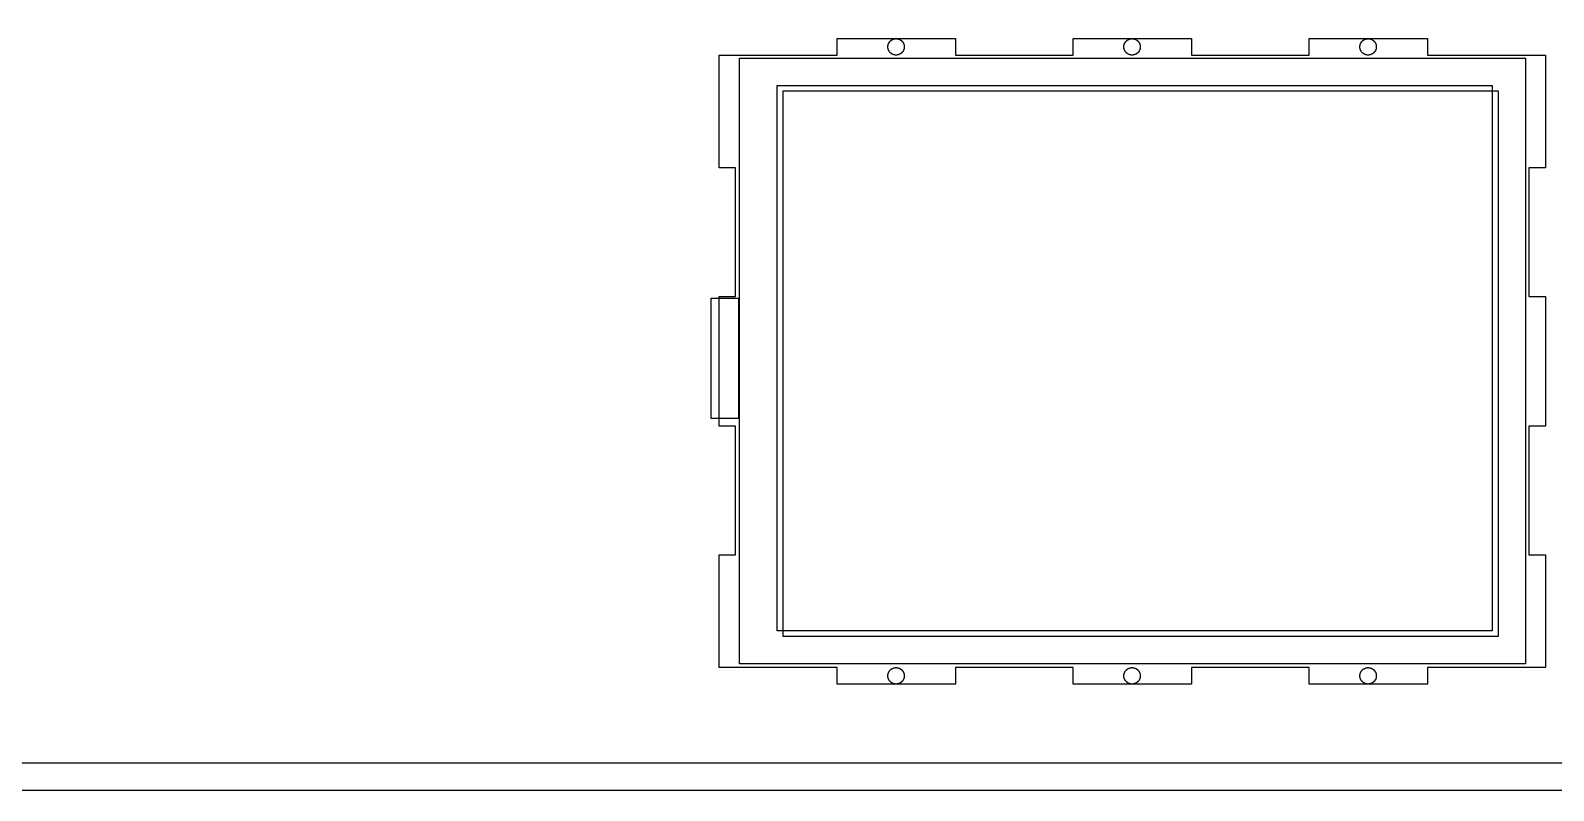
# Model space of a CAD drawing. Extents: x 0 to 808, y 79 to 394.
# Drawn here: x 169.5 to 392.2, y 78.8 to 190 of the extents above; entities that cross this region are included whole.
import ezdxf

# ---------------------------------------------------------------- set-up
doc = ezdxf.new("R2010")
doc.units = 0
for name, color, linetype in [('Components', 7, 'CONTINUOUS'), ('Design_Template', 7, 'CONTINUOUS'), ('Your_Design', 7, 'CONTINUOUS')]:
    doc.layers.add(name, color=color, linetype=linetype)

msp = doc.modelspace()

# ---------------------------------------------------------------- linework, layer by layer
at = {"layer": 'Components', "color": 7}
for points in [[(273.125049, 185.928123), (388.099785, 185.928123), (388.099785, 97.353394), (273.125049, 97.353394), (273.125049, 185.928123)], [(279.525022, 181.128156), (384.099808, 181.128156), (384.099808, 101.353372), (279.525022, 101.353372), (279.525022, 181.128156)], [(269.012413, 150.822063), (273.012413, 150.822063), (273.012413, 133.222062), (269.012413, 133.222062), (269.012413, 150.822063)]]:
    msp.add_lwpolyline(points, dxfattribs=at)
at = {"layer": 'Design_Template', "color": 7}
for points in [[(0, 393.999955), (640.000018, 393.999955), (640.000018, 78.799982), (0, 78.799982), (0, 393.999955)], [(4, 389.999967), (636.000006, 389.999967), (636.000006, 82.799977), (4, 82.799977), (4, 389.999967)]]:
    msp.add_lwpolyline(points, dxfattribs=at)
at = {"layer": 'Your_Design', "color": 5}
for points in [[(270.185018, 186.37968), (287.412148, 186.37968), (287.412148, 188.779678), (304.729303, 188.779678), (304.729303, 186.37968), (321.926458, 186.37968), (321.926458, 188.779678), (339.243585, 188.779678), (339.243585, 186.37968), (356.44074, 186.37968), (356.44074, 188.779678), (373.757867, 188.779678), (373.757867, 186.37968), (390.985022, 186.37968), (390.985022, 169.86968), (388.585033, 169.86968), (388.585033, 151.049665), (390.985022, 151.049665), (390.985022, 132.109664), (388.585033, 132.109664), (388.585033, 113.289661), (390.985022, 113.289661), (390.985022, 96.779644), (373.757867, 96.779644), (373.757867, 94.379655), (356.44074, 94.379655), (356.44074, 96.779644), (339.243585, 96.779644), (339.243585, 94.379655), (321.926458, 94.379655), (321.926458, 96.779644), (304.729303, 96.779644), (304.729303, 94.379655), (287.412148, 94.379655), (287.412148, 96.779644), (270.185018, 96.779644), (270.185018, 113.289661), (272.585019, 113.289661), (272.585019, 132.109664), (270.185018, 132.109664), (270.185018, 151.049665), (272.585019, 151.049665), (272.585019, 169.86968), (270.185018, 169.86968), (270.185018, 186.37968)], [(297.240734, 187.579677), (297.240734, 187.579677), (297.240537, 187.558736), (297.240537, 187.537796), (297.240537, 187.516855), (297.240537, 187.495942), (297.237714, 187.475058), (297.234892, 187.45423), (297.23207, 187.433402), (297.229248, 187.41263), (297.226143, 187.391915), (297.222757, 187.371256), (297.218806, 187.350654), (297.214572, 187.330136), (297.210057, 187.309675), (297.205259, 187.289299), (297.199897, 187.269035), (297.194252, 187.248856), (297.188326, 187.22879), (297.182117, 187.208809), (297.175343, 187.188941), (297.168288, 187.169213), (297.16095, 187.149599), (297.15333, 187.130126), (297.145428, 187.110765), (297.136961, 187.091546), (297.128212, 187.072496), (297.119181, 187.053587), (297.109868, 187.034847), (297.100272, 187.016277), (297.090394, 186.997876), (297.079952, 186.979645), (297.069228, 186.961611), (297.058221, 186.943746), (297.046932, 186.926079), (297.035361, 186.908609), (297.023508, 186.891366), (297.011372, 186.874319), (296.998954, 186.857471), (296.986254, 186.840848), (296.973272, 186.824451), (296.960008, 186.808279), (296.946461, 186.792362), (296.932632, 186.77667), (296.918521, 186.761233), (296.904128, 186.746049), (296.889452, 186.731092), (296.874494, 186.716416), (296.859254, 186.701994), (296.843732, 186.687827), (296.827928, 186.673942), (296.812123, 186.660338), (296.796037, 186.647018), (296.779668, 186.633979), (296.763017, 186.621222), (296.746083, 186.608748), (296.72915, 186.596584), (296.711934, 186.584731), (296.694437, 186.57316), (296.676657, 186.561928), (296.658877, 186.550977), (296.640814, 186.540338), (296.62247, 186.530008), (296.604126, 186.520018), (296.585499, 186.510366), (296.566872, 186.501024), (296.547963, 186.492021), (296.528772, 186.483329), (296.509581, 186.474975), (296.490108, 186.46696), (296.470634, 186.459283), (296.450879, 186.451946), (296.431123, 186.444946), (296.411368, 186.438314), (296.39133, 186.432021), (296.371292, 186.426094), (296.350972, 186.420506), (296.330652, 186.415257), (296.310332, 186.410346), (296.290012, 186.405802), (296.26941, 186.401625), (296.248808, 186.397815), (296.228206, 186.394372), (296.207603, 186.391268), (296.186719, 186.388446), (296.165834, 186.386188), (296.14495, 186.384212), (296.124066, 186.382519), (296.103181, 186.381108), (296.082297, 186.380261), (296.061412, 186.379697), (296.040528, 186.379516), (296.019643, 186.379697), (295.998759, 186.380261), (295.977874, 186.381108), (295.95699, 186.382519), (295.936106, 186.384212), (295.915221, 186.386188), (295.894337, 186.388446), (295.873452, 186.391268), (295.85285, 186.394372), (295.832248, 186.397815), (295.811646, 186.401625), (295.791043, 186.405802), (295.770723, 186.410346), (295.750403, 186.415257), (295.730083, 186.420506), (295.709763, 186.426094), (295.689726, 186.432021), (295.669688, 186.438314), (295.649932, 186.444946), (295.630177, 186.451946), (295.610421, 186.459283), (295.590948, 186.46696), (295.571474, 186.474975), (295.552283, 186.483329), (295.533374, 186.492021), (295.514466, 186.501024), (295.495839, 186.510366), (295.477212, 186.520018), (295.458868, 186.530008), (295.440523, 186.540338), (295.422461, 186.550977), (295.404681, 186.561928), (295.386901, 186.57316), (295.369403, 186.584731), (295.352188, 186.596584), (295.335254, 186.608748), (295.318321, 186.621222), (295.30167, 186.633979), (295.285301, 186.647018), (295.269214, 186.660338), (295.25341, 186.673942), (295.237606, 186.687827), (295.222083, 186.701994), (295.206843, 186.716416), (295.191886, 186.731092), (295.17721, 186.746049), (295.162817, 186.761233), (295.148706, 186.77667), (295.134877, 186.792362), (295.12133, 186.808279), (295.108066, 186.824451), (295.095083, 186.840848), (295.082383, 186.857471), (295.069966, 186.874319), (295.05783, 186.891366), (295.045977, 186.908609), (295.034406, 186.926079), (295.023117, 186.943746), (295.01211, 186.961611), (295.001386, 186.979645), (294.990943, 186.997876), (294.981066, 187.016277), (294.97147, 187.034847), (294.962157, 187.053587), (294.953126, 187.072496), (294.944377, 187.091546), (294.93591, 187.110765), (294.928008, 187.130126), (294.920388, 187.149599), (294.91305, 187.169213), (294.905994, 187.188941), (294.899221, 187.208809), (294.893012, 187.22879), (294.887086, 187.248856), (294.881441, 187.269035), (294.876079, 187.289299), (294.871281, 187.309675), (294.866766, 187.330136), (294.862532, 187.350654), (294.858581, 187.371256), (294.855194, 187.391915), (294.85209, 187.41263), (294.849268, 187.433402), (294.846446, 187.45423), (294.843623, 187.475058), (294.840801, 187.495942), (294.837979, 187.516855), (294.837979, 187.537796), (294.837979, 187.558736), (294.83781, 187.579677), (294.837979, 187.600618), (294.837979, 187.621559), (294.837979, 187.6425), (294.840801, 187.663413), (294.843623, 187.684297), (294.846446, 187.705125), (294.849268, 187.725953), (294.85209, 187.746725), (294.855194, 187.76744), (294.858581, 187.788098), (294.862532, 187.808701), (294.866766, 187.829218), (294.871281, 187.849679), (294.876079, 187.870056), (294.881441, 187.890319), (294.887086, 187.910498), (294.893012, 187.930564), (294.899221, 187.950546), (294.905994, 187.970414), (294.91305, 187.990141), (294.920388, 188.009756), (294.928008, 188.029229), (294.93591, 188.04859), (294.944377, 188.067809), (294.953126, 188.086859), (294.962157, 188.105768), (294.97147, 188.124507), (294.981066, 188.143078), (294.990943, 188.161478), (295.001386, 188.17971), (295.01211, 188.197744), (295.023117, 188.215609), (295.034406, 188.233276), (295.045977, 188.250717), (295.05783, 188.267989), (295.069966, 188.285035), (295.082383, 188.301884), (295.095083, 188.318507), (295.108066, 188.334904), (295.12133, 188.351075), (295.134877, 188.366993), (295.148706, 188.382684), (295.162817, 188.398122), (295.17721, 188.413305), (295.191886, 188.428263), (295.206843, 188.442939), (295.222083, 188.45736), (295.237606, 188.471528), (295.25341, 188.485413), (295.269214, 188.499016), (295.285301, 188.512337), (295.30167, 188.525376), (295.318321, 188.538132), (295.335254, 188.550606), (295.352188, 188.56277), (295.369403, 188.574624), (295.386901, 188.586195), (295.404681, 188.597427), (295.422461, 188.608377), (295.440523, 188.619017), (295.458868, 188.629346), (295.477212, 188.639337), (295.495839, 188.648989), (295.514466, 188.658331), (295.533374, 188.667334), (295.552283, 188.676026), (295.571474, 188.68438), (295.590948, 188.692395), (295.610421, 188.700071), (295.630177, 188.707409), (295.649932, 188.714408), (295.669688, 188.72104), (295.689726, 188.727334), (295.709763, 188.733261), (295.730083, 188.738849), (295.750403, 188.744098), (295.770723, 188.749009), (295.791043, 188.753552), (295.811646, 188.757729), (295.832248, 188.761539), (295.85285, 188.764982), (295.873452, 188.768087), (295.894337, 188.770909), (295.915221, 188.773167), (295.936106, 188.775142), (295.95699, 188.776836), (295.977874, 188.778247), (295.998759, 188.779094), (296.019643, 188.779658), (296.040528, 188.779841), (296.061412, 188.779658), (296.082297, 188.779094), (296.103181, 188.778247), (296.124066, 188.776836), (296.14495, 188.775142), (296.165834, 188.773167), (296.186719, 188.770909), (296.207603, 188.768087), (296.228206, 188.764982), (296.248808, 188.761539), (296.26941, 188.757729), (296.290012, 188.753552), (296.310332, 188.749009), (296.330652, 188.744098), (296.350972, 188.738849), (296.371292, 188.733261), (296.39133, 188.727334), (296.411368, 188.72104), (296.431123, 188.714408), (296.450879, 188.707409), (296.470634, 188.700071), (296.490108, 188.692395), (296.509581, 188.68438), (296.528772, 188.676026), (296.547963, 188.667334), (296.566872, 188.658331), (296.585499, 188.648989), (296.604126, 188.639337), (296.62247, 188.629346), (296.640814, 188.619017), (296.658877, 188.608377), (296.676657, 188.597427), (296.694437, 188.586195), (296.711934, 188.574624), (296.72915, 188.56277), (296.746083, 188.550606), (296.763017, 188.538132), (296.779668, 188.525376), (296.796037, 188.512337), (296.812123, 188.499016), (296.827928, 188.485413), (296.843732, 188.471528), (296.859254, 188.45736), (296.874494, 188.442939), (296.889452, 188.428263), (296.904128, 188.413305), (296.918521, 188.398122), (296.932632, 188.382684), (296.946461, 188.366993), (296.960008, 188.351075), (296.973272, 188.334904), (296.986254, 188.318507), (296.998954, 188.301884), (297.011372, 188.285035), (297.023508, 188.267989), (297.035361, 188.250717), (297.046932, 188.233276), (297.058221, 188.215609), (297.069228, 188.197744), (297.079952, 188.17971), (297.090394, 188.161478), (297.100272, 188.143078), (297.109868, 188.124507), (297.119181, 188.105768), (297.128212, 188.086859), (297.136961, 188.067809), (297.145428, 188.04859), (297.15333, 188.029229), (297.16095, 188.009756), (297.168288, 187.990141), (297.175343, 187.970414), (297.182117, 187.950546), (297.188326, 187.930564), (297.194252, 187.910498), (297.199897, 187.890319), (297.205259, 187.870056), (297.210057, 187.849679), (297.214572, 187.829218), (297.218806, 187.808701), (297.222757, 187.788098), (297.226143, 187.76744), (297.229248, 187.746725), (297.23207, 187.725953), (297.234892, 187.705125), (297.237714, 187.684297), (297.240537, 187.663413), (297.240537, 187.6425), (297.240537, 187.621559), (297.240537, 187.600618), (297.240734, 187.579677)], [(331.755016, 187.579677), (331.755016, 187.579677), (331.754847, 187.558736), (331.754847, 187.537796), (331.754847, 187.516855), (331.752025, 187.495942), (331.749202, 187.475058), (331.74638, 187.45423), (331.743558, 187.433402), (331.740736, 187.41263), (331.737631, 187.391915), (331.734245, 187.371256), (331.730294, 187.350654), (331.72606, 187.330136), (331.721545, 187.309675), (331.716747, 187.289299), (331.711385, 187.269035), (331.70574, 187.248856), (331.699814, 187.22879), (331.693605, 187.208809), (331.686831, 187.188941), (331.679776, 187.169213), (331.672438, 187.149599), (331.664818, 187.130126), (331.656916, 187.110765), (331.648449, 187.091546), (331.6397, 187.072496), (331.630669, 187.053587), (331.621356, 187.034847), (331.61176, 187.016277), (331.601882, 186.997876), (331.59144, 186.979645), (331.580716, 186.961611), (331.569709, 186.943746), (331.55842, 186.926079), (331.546849, 186.908609), (331.534996, 186.891366), (331.52286, 186.874319), (331.510442, 186.857471), (331.497742, 186.840848), (331.48476, 186.824451), (331.471496, 186.808279), (331.457949, 186.792362), (331.44412, 186.77667), (331.430009, 186.761233), (331.415616, 186.746049), (331.40094, 186.731092), (331.385982, 186.716416), (331.370742, 186.701994), (331.35522, 186.687827), (331.339416, 186.673942), (331.323611, 186.660338), (331.307525, 186.647018), (331.291156, 186.633979), (331.274505, 186.621222), (331.257571, 186.608748), (331.240638, 186.596584), (331.223422, 186.584731), (331.205925, 186.57316), (331.188145, 186.561928), (331.170365, 186.550977), (331.152302, 186.540338), (331.133958, 186.530008), (331.115614, 186.520018), (331.096987, 186.510366), (331.07836, 186.501024), (331.059451, 186.492021), (331.040542, 186.483329), (331.021351, 186.474975), (331.001878, 186.46696), (330.982405, 186.459283), (330.962931, 186.451946), (330.943176, 186.444946), (330.92342, 186.438314), (330.903382, 186.432021), (330.883345, 186.426094), (330.863025, 186.420506), (330.842705, 186.415257), (330.822385, 186.410346), (330.802065, 186.405802), (330.781462, 186.401625), (330.76086, 186.397815), (330.740258, 186.394372), (330.719656, 186.391268), (330.698771, 186.388446), (330.677887, 186.386188), (330.657002, 186.384212), (330.636118, 186.382519), (330.615234, 186.381108), (330.594349, 186.380261), (330.573465, 186.379697), (330.55258, 186.379516), (330.531696, 186.379697), (330.510811, 186.380261), (330.489927, 186.381108), (330.469042, 186.382519), (330.448158, 186.384212), (330.427274, 186.386188), (330.406389, 186.388446), (330.385505, 186.391268), (330.364902, 186.394372), (330.3443, 186.397815), (330.323698, 186.401625), (330.303096, 186.405802), (330.282776, 186.410346), (330.262456, 186.415257), (330.242136, 186.420506), (330.221816, 186.426094), (330.201778, 186.432021), (330.18174, 186.438314), (330.161985, 186.444946), (330.142229, 186.451946), (330.122756, 186.459283), (330.103282, 186.46696), (330.083809, 186.474975), (330.064618, 186.483329), (330.045427, 186.492021), (330.026518, 186.501024), (330.007891, 186.510366), (329.989265, 186.520018), (329.97092, 186.530008), (329.952576, 186.540338), (329.934514, 186.550977), (329.916734, 186.561928), (329.898954, 186.57316), (329.881456, 186.584731), (329.86424, 186.596584), (329.847307, 186.608748), (329.830374, 186.621222), (329.813722, 186.633979), (329.797354, 186.647018), (329.781267, 186.660338), (329.765462, 186.673942), (329.749658, 186.687827), (329.734136, 186.701994), (329.718896, 186.716416), (329.703938, 186.731092), (329.689262, 186.746049), (329.674869, 186.761233), (329.660758, 186.77667), (329.646929, 186.792362), (329.633382, 186.808279), (329.620118, 186.824451), (329.607136, 186.840848), (329.594436, 186.857471), (329.582018, 186.874319), (329.569882, 186.891366), (329.558029, 186.908609), (329.546458, 186.926079), (329.535169, 186.943746), (329.524162, 186.961611), (329.513438, 186.979645), (329.502996, 186.997876), (329.493118, 187.016277), (329.483522, 187.034847), (329.474209, 187.053587), (329.465178, 187.072496), (329.456429, 187.091546), (329.447962, 187.110765), (329.44006, 187.130126), (329.43244, 187.149599), (329.425102, 187.169213), (329.418047, 187.188941), (329.411274, 187.208809), (329.405065, 187.22879), (329.399138, 187.248856), (329.393494, 187.269035), (329.388131, 187.289299), (329.383334, 187.309675), (329.378818, 187.330136), (329.374585, 187.350654), (329.370634, 187.371256), (329.367247, 187.391915), (329.364142, 187.41263), (329.36132, 187.433402), (329.358498, 187.45423), (329.355676, 187.475058), (329.352854, 187.495942), (329.350031, 187.516855), (329.350031, 187.537796), (329.350031, 187.558736), (329.349834, 187.579677), (329.350031, 187.600618), (329.350031, 187.621559), (329.350031, 187.6425), (329.352854, 187.663413), (329.355676, 187.684297), (329.358498, 187.705125), (329.36132, 187.725953), (329.364142, 187.746725), (329.367247, 187.76744), (329.370634, 187.788098), (329.374585, 187.808701), (329.378818, 187.829218), (329.383334, 187.849679), (329.388131, 187.870056), (329.393494, 187.890319), (329.399138, 187.910498), (329.405065, 187.930564), (329.411274, 187.950546), (329.418047, 187.970414), (329.425102, 187.990141), (329.43244, 188.009756), (329.44006, 188.029229), (329.447962, 188.04859), (329.456429, 188.067809), (329.465178, 188.086859), (329.474209, 188.105768), (329.483522, 188.124507), (329.493118, 188.143078), (329.502996, 188.161478), (329.513438, 188.17971), (329.524162, 188.197744), (329.535169, 188.215609), (329.546458, 188.233276), (329.558029, 188.250717), (329.569882, 188.267989), (329.582018, 188.285035), (329.594436, 188.301884), (329.607136, 188.318507), (329.620118, 188.334904), (329.633382, 188.351075), (329.646929, 188.366993), (329.660758, 188.382684), (329.674869, 188.398122), (329.689262, 188.413305), (329.703938, 188.428263), (329.718896, 188.442939), (329.734136, 188.45736), (329.749658, 188.471528), (329.765462, 188.485413), (329.781267, 188.499016), (329.797354, 188.512337), (329.813722, 188.525376), (329.830374, 188.538132), (329.847307, 188.550606), (329.86424, 188.56277), (329.881456, 188.574624), (329.898954, 188.586195), (329.916734, 188.597427), (329.934514, 188.608377), (329.952576, 188.619017), (329.97092, 188.629346), (329.989265, 188.639337), (330.007891, 188.648989), (330.026518, 188.658331), (330.045427, 188.667334), (330.064618, 188.676026), (330.083809, 188.68438), (330.103282, 188.692395), (330.122756, 188.700071), (330.142229, 188.707409), (330.161985, 188.714408), (330.18174, 188.72104), (330.201778, 188.727334), (330.221816, 188.733261), (330.242136, 188.738849), (330.262456, 188.744098), (330.282776, 188.749009), (330.303096, 188.753552), (330.323698, 188.757729), (330.3443, 188.761539), (330.364902, 188.764982), (330.385505, 188.768087), (330.406389, 188.770909), (330.427274, 188.773167), (330.448158, 188.775142), (330.469042, 188.776836), (330.489927, 188.778247), (330.510811, 188.779094), (330.531696, 188.779658), (330.55258, 188.779841), (330.573465, 188.779658), (330.594349, 188.779094), (330.615234, 188.778247), (330.636118, 188.776836), (330.657002, 188.775142), (330.677887, 188.773167), (330.698771, 188.770909), (330.719656, 188.768087), (330.740258, 188.764982), (330.76086, 188.761539), (330.781462, 188.757729), (330.802065, 188.753552), (330.822385, 188.749009), (330.842705, 188.744098), (330.863025, 188.738849), (330.883345, 188.733261), (330.903382, 188.727334), (330.92342, 188.72104), (330.943176, 188.714408), (330.962931, 188.707409), (330.982405, 188.700071), (331.001878, 188.692395), (331.021351, 188.68438), (331.040542, 188.676026), (331.059451, 188.667334), (331.07836, 188.658331), (331.096987, 188.648989), (331.115614, 188.639337), (331.133958, 188.629346), (331.152302, 188.619017), (331.170365, 188.608377), (331.188145, 188.597427), (331.205925, 188.586195), (331.223422, 188.574624), (331.240638, 188.56277), (331.257571, 188.550606), (331.274505, 188.538132), (331.291156, 188.525376), (331.307525, 188.512337), (331.323611, 188.499016), (331.339416, 188.485413), (331.35522, 188.471528), (331.370742, 188.45736), (331.385982, 188.442939), (331.40094, 188.428263), (331.415616, 188.413305), (331.430009, 188.398122), (331.44412, 188.382684), (331.457949, 188.366993), (331.471496, 188.351075), (331.48476, 188.334904), (331.497742, 188.318507), (331.510442, 188.301884), (331.52286, 188.285035), (331.534996, 188.267989), (331.546849, 188.250717), (331.55842, 188.233276), (331.569709, 188.215609), (331.580716, 188.197744), (331.59144, 188.17971), (331.601882, 188.161478), (331.61176, 188.143078), (331.621356, 188.124507), (331.630669, 188.105768), (331.6397, 188.086859), (331.648449, 188.067809), (331.656916, 188.04859), (331.664818, 188.029229), (331.672438, 188.009756), (331.679776, 187.990141), (331.686831, 187.970414), (331.693605, 187.950546), (331.699814, 187.930564), (331.70574, 187.910498), (331.711385, 187.890319), (331.716747, 187.870056), (331.721545, 187.849679), (331.72606, 187.829218), (331.730294, 187.808701), (331.734245, 187.788098), (331.737631, 187.76744), (331.740736, 187.746725), (331.743558, 187.725953), (331.74638, 187.705125), (331.749202, 187.684297), (331.752025, 187.663413), (331.754847, 187.6425), (331.754847, 187.621559), (331.754847, 187.600618), (331.755016, 187.579677)], [(366.269298, 187.579677), (366.269298, 187.579677), (366.269129, 187.558736), (366.269129, 187.537796), (366.269129, 187.516855), (366.269129, 187.495942), (366.266307, 187.475058), (366.263484, 187.45423), (366.260662, 187.433402), (366.25784, 187.41263), (366.254736, 187.391915), (366.251349, 187.371256), (366.247398, 187.350654), (366.243164, 187.330136), (366.238649, 187.309675), (366.233851, 187.289299), (366.228489, 187.269035), (366.222844, 187.248856), (366.216918, 187.22879), (366.210709, 187.208809), (366.203936, 187.188941), (366.19688, 187.169213), (366.189542, 187.149599), (366.181922, 187.130126), (366.17402, 187.110765), (366.165553, 187.091546), (366.156804, 187.072496), (366.147773, 187.053587), (366.13846, 187.034847), (366.128864, 187.016277), (366.118987, 186.997876), (366.108544, 186.979645), (366.09782, 186.961611), (366.086813, 186.943746), (366.075524, 186.926079), (366.063953, 186.908609), (366.0521, 186.891366), (366.039964, 186.874319), (366.027547, 186.857471), (366.014847, 186.840848), (366.001864, 186.824451), (365.9886, 186.808279), (365.975053, 186.792362), (365.961224, 186.77667), (365.947113, 186.761233), (365.93272, 186.746049), (365.918044, 186.731092), (365.903087, 186.716416), (365.887847, 186.701994), (365.872324, 186.687827), (365.85652, 186.673942), (365.840716, 186.660338), (365.824629, 186.647018), (365.80826, 186.633979), (365.791609, 186.621222), (365.774676, 186.608748), (365.757742, 186.596584), (365.740527, 186.584731), (365.723029, 186.57316), (365.705249, 186.561928), (365.687469, 186.550977), (365.669407, 186.540338), (365.651062, 186.530008), (365.632718, 186.520018), (365.614091, 186.510366), (365.595464, 186.501024), (365.576556, 186.492021), (365.557364, 186.483329), (365.538173, 186.474975), (365.5187, 186.46696), (365.499227, 186.459283), (365.479471, 186.451946), (365.459716, 186.444946), (365.43996, 186.438314), (365.419922, 186.432021), (365.399884, 186.426094), (365.379564, 186.420506), (365.359244, 186.415257), (365.338924, 186.410346), (365.318604, 186.405802), (365.298002, 186.401625), (365.2774, 186.397815), (365.256798, 186.394372), (365.236196, 186.391268), (365.215311, 186.388446), (365.194427, 186.386188), (365.173542, 186.384212), (365.152658, 186.382519), (365.131773, 186.381108), (365.110889, 186.380261), (365.090004, 186.379697), (365.06912, 186.379516), (365.048236, 186.379697), (365.027351, 186.380261), (365.006467, 186.381108), (364.985582, 186.382519), (364.964698, 186.384212), (364.943813, 186.386188), (364.922929, 186.388446), (364.902044, 186.391268), (364.881442, 186.394372), (364.86084, 186.397815), (364.840238, 186.401625), (364.819636, 186.405802), (364.799316, 186.410346), (364.778996, 186.415257), (364.758676, 186.420506), (364.738356, 186.426094), (364.718318, 186.432021), (364.69828, 186.438314), (364.678524, 186.444946), (364.658769, 186.451946), (364.639013, 186.459283), (364.61954, 186.46696), (364.600067, 186.474975), (364.580876, 186.483329), (364.561967, 186.492021), (364.543058, 186.501024), (364.524431, 186.510366), (364.505804, 186.520018), (364.48746, 186.530008), (364.469116, 186.540338), (364.451053, 186.550977), (364.433273, 186.561928), (364.415493, 186.57316), (364.397996, 186.584731), (364.38078, 186.596584), (364.363847, 186.608748), (364.346913, 186.621222), (364.330262, 186.633979), (364.313893, 186.647018), (364.297807, 186.660338), (364.282002, 186.673942), (364.266198, 186.687827), (364.250676, 186.701994), (364.235436, 186.716416), (364.220478, 186.731092), (364.205802, 186.746049), (364.191409, 186.761233), (364.177298, 186.77667), (364.163469, 186.792362), (364.149922, 186.808279), (364.136658, 186.824451), (364.123676, 186.840848), (364.110976, 186.857471), (364.098558, 186.874319), (364.086422, 186.891366), (364.074569, 186.908609), (364.062998, 186.926079), (364.051709, 186.943746), (364.040702, 186.961611), (364.029978, 186.979645), (364.019536, 186.997876), (364.009658, 187.016277), (364.000062, 187.034847), (363.990749, 187.053587), (363.981718, 187.072496), (363.972969, 187.091546), (363.964502, 187.110765), (363.9566, 187.130126), (363.94898, 187.149599), (363.941642, 187.169213), (363.934587, 187.188941), (363.927813, 187.208809), (363.921604, 187.22879), (363.915678, 187.248856), (363.910033, 187.269035), (363.904671, 187.289299), (363.899873, 187.309675), (363.895358, 187.330136), (363.891124, 187.350654), (363.887173, 187.371256), (363.883787, 187.391915), (363.880682, 187.41263), (363.87786, 187.433402), (363.875038, 187.45423), (363.872216, 187.475058), (363.869393, 187.495942), (363.869393, 187.516855), (363.869393, 187.537796), (363.869393, 187.558736), (363.869196, 187.579677), (363.869393, 187.600618), (363.869393, 187.621559), (363.869393, 187.6425), (363.869393, 187.663413), (363.872216, 187.684297), (363.875038, 187.705125), (363.87786, 187.725953), (363.880682, 187.746725), (363.883787, 187.76744), (363.887173, 187.788098), (363.891124, 187.808701), (363.895358, 187.829218), (363.899873, 187.849679), (363.904671, 187.870056), (363.910033, 187.890319), (363.915678, 187.910498), (363.921604, 187.930564), (363.927813, 187.950546), (363.934587, 187.970414), (363.941642, 187.990141), (363.94898, 188.009756), (363.9566, 188.029229), (363.964502, 188.04859), (363.972969, 188.067809), (363.981718, 188.086859), (363.990749, 188.105768), (364.000062, 188.124507), (364.009658, 188.143078), (364.019536, 188.161478), (364.029978, 188.17971), (364.040702, 188.197744), (364.051709, 188.215609), (364.062998, 188.233276), (364.074569, 188.250717), (364.086422, 188.267989), (364.098558, 188.285035), (364.110976, 188.301884), (364.123676, 188.318507), (364.136658, 188.334904), (364.149922, 188.351075), (364.163469, 188.366993), (364.177298, 188.382684), (364.191409, 188.398122), (364.205802, 188.413305), (364.220478, 188.428263), (364.235436, 188.442939), (364.250676, 188.45736), (364.266198, 188.471528), (364.282002, 188.485413), (364.297807, 188.499016), (364.313893, 188.512337), (364.330262, 188.525376), (364.346913, 188.538132), (364.363847, 188.550606), (364.38078, 188.56277), (364.397996, 188.574624), (364.415493, 188.586195), (364.433273, 188.597427), (364.451053, 188.608377), (364.469116, 188.619017), (364.48746, 188.629346), (364.505804, 188.639337), (364.524431, 188.648989), (364.543058, 188.658331), (364.561967, 188.667334), (364.580876, 188.676026), (364.600067, 188.68438), (364.61954, 188.692395), (364.639013, 188.700071), (364.658769, 188.707409), (364.678524, 188.714408), (364.69828, 188.72104), (364.718318, 188.727334), (364.738356, 188.733261), (364.758676, 188.738849), (364.778996, 188.744098), (364.799316, 188.749009), (364.819636, 188.753552), (364.840238, 188.757729), (364.86084, 188.761539), (364.881442, 188.764982), (364.902044, 188.768087), (364.922929, 188.770909), (364.943813, 188.773167), (364.964698, 188.775142), (364.985582, 188.776836), (365.006467, 188.778247), (365.027351, 188.779094), (365.048236, 188.779658), (365.06912, 188.779841), (365.090004, 188.779658), (365.110889, 188.779094), (365.131773, 188.778247), (365.152658, 188.776836), (365.173542, 188.775142), (365.194427, 188.773167), (365.215311, 188.770909), (365.236196, 188.768087), (365.256798, 188.764982), (365.2774, 188.761539), (365.298002, 188.757729), (365.318604, 188.753552), (365.338924, 188.749009), (365.359244, 188.744098), (365.379564, 188.738849), (365.399884, 188.733261), (365.419922, 188.727334), (365.43996, 188.72104), (365.459716, 188.714408), (365.479471, 188.707409), (365.499227, 188.700071), (365.5187, 188.692395), (365.538173, 188.68438), (365.557364, 188.676026), (365.576556, 188.667334), (365.595464, 188.658331), (365.614091, 188.648989), (365.632718, 188.639337), (365.651062, 188.629346), (365.669407, 188.619017), (365.687469, 188.608377), (365.705249, 188.597427), (365.723029, 188.586195), (365.740527, 188.574624), (365.757742, 188.56277), (365.774676, 188.550606), (365.791609, 188.538132), (365.80826, 188.525376), (365.824629, 188.512337), (365.840716, 188.499016), (365.85652, 188.485413), (365.872324, 188.471528), (365.887847, 188.45736), (365.903087, 188.442939), (365.918044, 188.428263), (365.93272, 188.413305), (365.947113, 188.398122), (365.961224, 188.382684), (365.975053, 188.366993), (365.9886, 188.351075), (366.001864, 188.334904), (366.014847, 188.318507), (366.027547, 188.301884), (366.039964, 188.285035), (366.0521, 188.267989), (366.063953, 188.250717), (366.075524, 188.233276), (366.086813, 188.215609), (366.09782, 188.197744), (366.108544, 188.17971), (366.118987, 188.161478), (366.128864, 188.143078), (366.13846, 188.124507), (366.147773, 188.105768), (366.156804, 188.086859), (366.165553, 188.067809), (366.17402, 188.04859), (366.181922, 188.029229), (366.189542, 188.009756), (366.19688, 187.990141), (366.203936, 187.970414), (366.210709, 187.950546), (366.216918, 187.930564), (366.222844, 187.910498), (366.228489, 187.890319), (366.233851, 187.870056), (366.238649, 187.849679), (366.243164, 187.829218), (366.247398, 187.808701), (366.251349, 187.788098), (366.254736, 187.76744), (366.25784, 187.746725), (366.260662, 187.725953), (366.263484, 187.705125), (366.266307, 187.684297), (366.269129, 187.663413), (366.269129, 187.6425), (366.269129, 187.621559), (366.269129, 187.600618), (366.269298, 187.579677)], [(278.632485, 181.915649), (383.207274, 181.915649), (383.207274, 102.140865), (278.632485, 102.140865), (278.632485, 181.915649)], [(297.240734, 95.579664), (297.240734, 95.579664), (297.240537, 95.558779), (297.240537, 95.537895), (297.240537, 95.51701), (297.240537, 95.496126), (297.237714, 95.475242), (297.234892, 95.454357), (297.23207, 95.433473), (297.229248, 95.412588), (297.226143, 95.391704), (297.222757, 95.371102), (297.218806, 95.350499), (297.214572, 95.329897), (297.210057, 95.309295), (297.205259, 95.288975), (297.199897, 95.268655), (297.194252, 95.248617), (297.188326, 95.228579), (297.182117, 95.208824), (297.175343, 95.189068), (297.168288, 95.169313), (297.16095, 95.149557), (297.15333, 95.130084), (297.145428, 95.11061), (297.136961, 95.091419), (297.128212, 95.07251), (297.119181, 95.053602), (297.109868, 95.034975), (297.100272, 95.016348), (297.090394, 94.997722), (297.079952, 94.979377), (297.069228, 94.961315), (297.058221, 94.943535), (297.046932, 94.926037), (297.035361, 94.908539), (297.023508, 94.891324), (297.011372, 94.874108), (296.998954, 94.857457), (296.986254, 94.840806), (296.973272, 94.824437), (296.960008, 94.808068), (296.946461, 94.791982), (296.932632, 94.776177), (296.918521, 94.760937), (296.904128, 94.745697), (296.889452, 94.730739), (296.874494, 94.716064), (296.859254, 94.70167), (296.843732, 94.687559), (296.827928, 94.673448), (296.812123, 94.659902), (296.796037, 94.646637), (296.779668, 94.633655), (296.763017, 94.620955), (296.746083, 94.608537), (296.72915, 94.596402), (296.711934, 94.584548), (296.694437, 94.572977), (296.676657, 94.561688), (296.658877, 94.550964), (296.640814, 94.540239), (296.62247, 94.529797), (296.604126, 94.519919), (296.585499, 94.510324), (296.566872, 94.50101), (296.547963, 94.491979), (296.528772, 94.483513), (296.509581, 94.475046), (296.490108, 94.467144), (296.470634, 94.459524), (296.450879, 94.452186), (296.431123, 94.44513), (296.411368, 94.438639), (296.39133, 94.43243), (296.371292, 94.426504), (296.350972, 94.420859), (296.330652, 94.415779), (296.310332, 94.410699), (296.290012, 94.406184), (296.26941, 94.40195), (296.248808, 94.397999), (296.228206, 94.394613), (296.207603, 94.391508), (296.186719, 94.388686), (296.165834, 94.385864), (296.14495, 94.383042), (296.124066, 94.380219), (296.103181, 94.377397), (296.082297, 94.377397), (296.061412, 94.377397), (296.040528, 94.377228), (296.019643, 94.377397), (295.998759, 94.377397), (295.977874, 94.377397), (295.95699, 94.380219), (295.936106, 94.383042), (295.915221, 94.385864), (295.894337, 94.388686), (295.873452, 94.391508), (295.85285, 94.394613), (295.832248, 94.397999), (295.811646, 94.40195), (295.791043, 94.406184), (295.770723, 94.410699), (295.750403, 94.415779), (295.730083, 94.420859), (295.709763, 94.426504), (295.689726, 94.43243), (295.669688, 94.438639), (295.649932, 94.44513), (295.630177, 94.452186), (295.610421, 94.459524), (295.590948, 94.467144), (295.571474, 94.475046), (295.552283, 94.483513), (295.533374, 94.491979), (295.514466, 94.50101), (295.495839, 94.510324), (295.477212, 94.519919), (295.458868, 94.529797), (295.440523, 94.540239), (295.422461, 94.550964), (295.404681, 94.561688), (295.386901, 94.572977), (295.369403, 94.584548), (295.352188, 94.596402), (295.335254, 94.608537), (295.318321, 94.620955), (295.30167, 94.633655), (295.285301, 94.646637), (295.269214, 94.659902), (295.25341, 94.673448), (295.237606, 94.687559), (295.222083, 94.70167), (295.206843, 94.716064), (295.191886, 94.730739), (295.17721, 94.745697), (295.162817, 94.760937), (295.148706, 94.776177), (295.134877, 94.791982), (295.12133, 94.808068), (295.108066, 94.824437), (295.095083, 94.840806), (295.082383, 94.857457), (295.069966, 94.874108), (295.05783, 94.891324), (295.045977, 94.908539), (295.034406, 94.926037), (295.023117, 94.943535), (295.01211, 94.961315), (295.001386, 94.979377), (294.990943, 94.997722), (294.981066, 95.016348), (294.97147, 95.034975), (294.962157, 95.053602), (294.953126, 95.07251), (294.944377, 95.091419), (294.93591, 95.11061), (294.928008, 95.130084), (294.920388, 95.149557), (294.91305, 95.169313), (294.905994, 95.189068), (294.899221, 95.208824), (294.893012, 95.228579), (294.887086, 95.248617), (294.881441, 95.268655), (294.876079, 95.288975), (294.871281, 95.309295), (294.866766, 95.329897), (294.862532, 95.350499), (294.858581, 95.371102), (294.855194, 95.391704), (294.85209, 95.412588), (294.849268, 95.433473), (294.846446, 95.454357), (294.843623, 95.475242), (294.840801, 95.496126), (294.837979, 95.51701), (294.837979, 95.537895), (294.837979, 95.558779), (294.83781, 95.579664), (294.837979, 95.600548), (294.837979, 95.621433), (294.837979, 95.642317), (294.840801, 95.663202), (294.843623, 95.684086), (294.846446, 95.70497), (294.849268, 95.725855), (294.85209, 95.746739), (294.855194, 95.767624), (294.858581, 95.788226), (294.862532, 95.808828), (294.866766, 95.82943), (294.871281, 95.850033), (294.876079, 95.870353), (294.881441, 95.890673), (294.887086, 95.91071), (294.893012, 95.930748), (294.899221, 95.950786), (294.905994, 95.970542), (294.91305, 95.990297), (294.920388, 96.010053), (294.928008, 96.029526), (294.93591, 96.048999), (294.944377, 96.06819), (294.953126, 96.087099), (294.962157, 96.106008), (294.97147, 96.124635), (294.981066, 96.143262), (294.990943, 96.161888), (295.001386, 96.180233), (295.01211, 96.198295), (295.023117, 96.216075), (295.034406, 96.233573), (295.045977, 96.25107), (295.05783, 96.268286), (295.069966, 96.285219), (295.082383, 96.302153), (295.095083, 96.318804), (295.108066, 96.335173), (295.12133, 96.351542), (295.134877, 96.367628), (295.148706, 96.383433), (295.162817, 96.398673), (295.17721, 96.413913), (295.191886, 96.42887), (295.206843, 96.443546), (295.222083, 96.457939), (295.237606, 96.47205), (295.25341, 96.485879), (295.269214, 96.499426), (295.285301, 96.51269), (295.30167, 96.525673), (295.318321, 96.538373), (295.335254, 96.55079), (295.352188, 96.562926), (295.369403, 96.574779), (295.386901, 96.58635), (295.404681, 96.597639), (295.422461, 96.608646), (295.440523, 96.61937), (295.458868, 96.629813), (295.477212, 96.63969), (295.495839, 96.649286), (295.514466, 96.658599), (295.533374, 96.66763), (295.552283, 96.676097), (295.571474, 96.684564), (295.590948, 96.692466), (295.610421, 96.700086), (295.630177, 96.707424), (295.649932, 96.714479), (295.669688, 96.72097), (295.689726, 96.727179), (295.709763, 96.733106), (295.730083, 96.73875), (295.750403, 96.74383), (295.770723, 96.74891), (295.791043, 96.753426), (295.811646, 96.757377), (295.832248, 96.761328), (295.85285, 96.764715), (295.873452, 96.767819), (295.894337, 96.770642), (295.915221, 96.773464), (295.936106, 96.776286), (295.95699, 96.779108), (295.977874, 96.78193), (295.998759, 96.78193), (296.019643, 96.78193), (296.040528, 96.782128), (296.061412, 96.78193), (296.082297, 96.78193), (296.103181, 96.78193), (296.124066, 96.779108), (296.14495, 96.776286), (296.165834, 96.773464), (296.186719, 96.770642), (296.207603, 96.767819), (296.228206, 96.764715), (296.248808, 96.761328), (296.26941, 96.757377), (296.290012, 96.753426), (296.310332, 96.74891), (296.330652, 96.74383), (296.350972, 96.73875), (296.371292, 96.733106), (296.39133, 96.727179), (296.411368, 96.72097), (296.431123, 96.714479), (296.450879, 96.707424), (296.470634, 96.700086), (296.490108, 96.692466), (296.509581, 96.684564), (296.528772, 96.676097), (296.547963, 96.66763), (296.566872, 96.658599), (296.585499, 96.649286), (296.604126, 96.63969), (296.62247, 96.629813), (296.640814, 96.61937), (296.658877, 96.608646), (296.676657, 96.597639), (296.694437, 96.58635), (296.711934, 96.574779), (296.72915, 96.562926), (296.746083, 96.55079), (296.763017, 96.538373), (296.779668, 96.525673), (296.796037, 96.51269), (296.812123, 96.499426), (296.827928, 96.485879), (296.843732, 96.47205), (296.859254, 96.457939), (296.874494, 96.443546), (296.889452, 96.42887), (296.904128, 96.413913), (296.918521, 96.398673), (296.932632, 96.383433), (296.946461, 96.367628), (296.960008, 96.351542), (296.973272, 96.335173), (296.986254, 96.318804), (296.998954, 96.302153), (297.011372, 96.285219), (297.023508, 96.268286), (297.035361, 96.25107), (297.046932, 96.233573), (297.058221, 96.216075), (297.069228, 96.198295), (297.079952, 96.180233), (297.090394, 96.161888), (297.100272, 96.143262), (297.109868, 96.124635), (297.119181, 96.106008), (297.128212, 96.087099), (297.136961, 96.06819), (297.145428, 96.048999), (297.15333, 96.029526), (297.16095, 96.010053), (297.168288, 95.990297), (297.175343, 95.970542), (297.182117, 95.950786), (297.188326, 95.930748), (297.194252, 95.91071), (297.199897, 95.890673), (297.205259, 95.870353), (297.210057, 95.850033), (297.214572, 95.82943), (297.218806, 95.808828), (297.222757, 95.788226), (297.226143, 95.767624), (297.229248, 95.746739), (297.23207, 95.725855), (297.234892, 95.70497), (297.237714, 95.684086), (297.240537, 95.663202), (297.240537, 95.642317), (297.240537, 95.621433), (297.240537, 95.600548), (297.240734, 95.579664)], [(331.755016, 95.579664), (331.755016, 95.579664), (331.754847, 95.558779), (331.754847, 95.537895), (331.754847, 95.51701), (331.752025, 95.496126), (331.749202, 95.475242), (331.74638, 95.454357), (331.743558, 95.433473), (331.740736, 95.412588), (331.737631, 95.391704), (331.734245, 95.371102), (331.730294, 95.350499), (331.72606, 95.329897), (331.721545, 95.309295), (331.716747, 95.288975), (331.711385, 95.268655), (331.70574, 95.248617), (331.699814, 95.228579), (331.693605, 95.208824), (331.686831, 95.189068), (331.679776, 95.169313), (331.672438, 95.149557), (331.664818, 95.130084), (331.656916, 95.11061), (331.648449, 95.091419), (331.6397, 95.07251), (331.630669, 95.053602), (331.621356, 95.034975), (331.61176, 95.016348), (331.601882, 94.997722), (331.59144, 94.979377), (331.580716, 94.961315), (331.569709, 94.943535), (331.55842, 94.926037), (331.546849, 94.908539), (331.534996, 94.891324), (331.52286, 94.874108), (331.510442, 94.857457), (331.497742, 94.840806), (331.48476, 94.824437), (331.471496, 94.808068), (331.457949, 94.791982), (331.44412, 94.776177), (331.430009, 94.760937), (331.415616, 94.745697), (331.40094, 94.730739), (331.385982, 94.716064), (331.370742, 94.70167), (331.35522, 94.687559), (331.339416, 94.673448), (331.323611, 94.659902), (331.307525, 94.646637), (331.291156, 94.633655), (331.274505, 94.620955), (331.257571, 94.608537), (331.240638, 94.596402), (331.223422, 94.584548), (331.205925, 94.572977), (331.188145, 94.561688), (331.170365, 94.550964), (331.152302, 94.540239), (331.133958, 94.529797), (331.115614, 94.519919), (331.096987, 94.510324), (331.07836, 94.50101), (331.059451, 94.491979), (331.040542, 94.483513), (331.021351, 94.475046), (331.001878, 94.467144), (330.982405, 94.459524), (330.962931, 94.452186), (330.943176, 94.44513), (330.92342, 94.438639), (330.903382, 94.43243), (330.883345, 94.426504), (330.863025, 94.420859), (330.842705, 94.415779), (330.822385, 94.410699), (330.802065, 94.406184), (330.781462, 94.40195), (330.76086, 94.397999), (330.740258, 94.394613), (330.719656, 94.391508), (330.698771, 94.388686), (330.677887, 94.385864), (330.657002, 94.383042), (330.636118, 94.380219), (330.615234, 94.377397), (330.594349, 94.377397), (330.573465, 94.377397), (330.55258, 94.377228), (330.531696, 94.377397), (330.510811, 94.377397), (330.489927, 94.377397), (330.469042, 94.380219), (330.448158, 94.383042), (330.427274, 94.385864), (330.406389, 94.388686), (330.385505, 94.391508), (330.364902, 94.394613), (330.3443, 94.397999), (330.323698, 94.40195), (330.303096, 94.406184), (330.282776, 94.410699), (330.262456, 94.415779), (330.242136, 94.420859), (330.221816, 94.426504), (330.201778, 94.43243), (330.18174, 94.438639), (330.161985, 94.44513), (330.142229, 94.452186), (330.122756, 94.459524), (330.103282, 94.467144), (330.083809, 94.475046), (330.064618, 94.483513), (330.045427, 94.491979), (330.026518, 94.50101), (330.007891, 94.510324), (329.989265, 94.519919), (329.97092, 94.529797), (329.952576, 94.540239), (329.934514, 94.550964), (329.916734, 94.561688), (329.898954, 94.572977), (329.881456, 94.584548), (329.86424, 94.596402), (329.847307, 94.608537), (329.830374, 94.620955), (329.813722, 94.633655), (329.797354, 94.646637), (329.781267, 94.659902), (329.765462, 94.673448), (329.749658, 94.687559), (329.734136, 94.70167), (329.718896, 94.716064), (329.703938, 94.730739), (329.689262, 94.745697), (329.674869, 94.760937), (329.660758, 94.776177), (329.646929, 94.791982), (329.633382, 94.808068), (329.620118, 94.824437), (329.607136, 94.840806), (329.594436, 94.857457), (329.582018, 94.874108), (329.569882, 94.891324), (329.558029, 94.908539), (329.546458, 94.926037), (329.535169, 94.943535), (329.524162, 94.961315), (329.513438, 94.979377), (329.502996, 94.997722), (329.493118, 95.016348), (329.483522, 95.034975), (329.474209, 95.053602), (329.465178, 95.07251), (329.456429, 95.091419), (329.447962, 95.11061), (329.44006, 95.130084), (329.43244, 95.149557), (329.425102, 95.169313), (329.418047, 95.189068), (329.411274, 95.208824), (329.405065, 95.228579), (329.399138, 95.248617), (329.393494, 95.268655), (329.388131, 95.288975), (329.383334, 95.309295), (329.378818, 95.329897), (329.374585, 95.350499), (329.370634, 95.371102), (329.367247, 95.391704), (329.364142, 95.412588), (329.36132, 95.433473), (329.358498, 95.454357), (329.355676, 95.475242), (329.352854, 95.496126), (329.350031, 95.51701), (329.350031, 95.537895), (329.350031, 95.558779), (329.349834, 95.579664), (329.350031, 95.600548), (329.350031, 95.621433), (329.350031, 95.642317), (329.352854, 95.663202), (329.355676, 95.684086), (329.358498, 95.70497), (329.36132, 95.725855), (329.364142, 95.746739), (329.367247, 95.767624), (329.370634, 95.788226), (329.374585, 95.808828), (329.378818, 95.82943), (329.383334, 95.850033), (329.388131, 95.870353), (329.393494, 95.890673), (329.399138, 95.91071), (329.405065, 95.930748), (329.411274, 95.950786), (329.418047, 95.970542), (329.425102, 95.990297), (329.43244, 96.010053), (329.44006, 96.029526), (329.447962, 96.048999), (329.456429, 96.06819), (329.465178, 96.087099), (329.474209, 96.106008), (329.483522, 96.124635), (329.493118, 96.143262), (329.502996, 96.161888), (329.513438, 96.180233), (329.524162, 96.198295), (329.535169, 96.216075), (329.546458, 96.233573), (329.558029, 96.25107), (329.569882, 96.268286), (329.582018, 96.285219), (329.594436, 96.302153), (329.607136, 96.318804), (329.620118, 96.335173), (329.633382, 96.351542), (329.646929, 96.367628), (329.660758, 96.383433), (329.674869, 96.398673), (329.689262, 96.413913), (329.703938, 96.42887), (329.718896, 96.443546), (329.734136, 96.457939), (329.749658, 96.47205), (329.765462, 96.485879), (329.781267, 96.499426), (329.797354, 96.51269), (329.813722, 96.525673), (329.830374, 96.538373), (329.847307, 96.55079), (329.86424, 96.562926), (329.881456, 96.574779), (329.898954, 96.58635), (329.916734, 96.597639), (329.934514, 96.608646), (329.952576, 96.61937), (329.97092, 96.629813), (329.989265, 96.63969), (330.007891, 96.649286), (330.026518, 96.658599), (330.045427, 96.66763), (330.064618, 96.676097), (330.083809, 96.684564), (330.103282, 96.692466), (330.122756, 96.700086), (330.142229, 96.707424), (330.161985, 96.714479), (330.18174, 96.72097), (330.201778, 96.727179), (330.221816, 96.733106), (330.242136, 96.73875), (330.262456, 96.74383), (330.282776, 96.74891), (330.303096, 96.753426), (330.323698, 96.757377), (330.3443, 96.761328), (330.364902, 96.764715), (330.385505, 96.767819), (330.406389, 96.770642), (330.427274, 96.773464), (330.448158, 96.776286), (330.469042, 96.779108), (330.489927, 96.78193), (330.510811, 96.78193), (330.531696, 96.78193), (330.55258, 96.782128), (330.573465, 96.78193), (330.594349, 96.78193), (330.615234, 96.78193), (330.636118, 96.779108), (330.657002, 96.776286), (330.677887, 96.773464), (330.698771, 96.770642), (330.719656, 96.767819), (330.740258, 96.764715), (330.76086, 96.761328), (330.781462, 96.757377), (330.802065, 96.753426), (330.822385, 96.74891), (330.842705, 96.74383), (330.863025, 96.73875), (330.883345, 96.733106), (330.903382, 96.727179), (330.92342, 96.72097), (330.943176, 96.714479), (330.962931, 96.707424), (330.982405, 96.700086), (331.001878, 96.692466), (331.021351, 96.684564), (331.040542, 96.676097), (331.059451, 96.66763), (331.07836, 96.658599), (331.096987, 96.649286), (331.115614, 96.63969), (331.133958, 96.629813), (331.152302, 96.61937), (331.170365, 96.608646), (331.188145, 96.597639), (331.205925, 96.58635), (331.223422, 96.574779), (331.240638, 96.562926), (331.257571, 96.55079), (331.274505, 96.538373), (331.291156, 96.525673), (331.307525, 96.51269), (331.323611, 96.499426), (331.339416, 96.485879), (331.35522, 96.47205), (331.370742, 96.457939), (331.385982, 96.443546), (331.40094, 96.42887), (331.415616, 96.413913), (331.430009, 96.398673), (331.44412, 96.383433), (331.457949, 96.367628), (331.471496, 96.351542), (331.48476, 96.335173), (331.497742, 96.318804), (331.510442, 96.302153), (331.52286, 96.285219), (331.534996, 96.268286), (331.546849, 96.25107), (331.55842, 96.233573), (331.569709, 96.216075), (331.580716, 96.198295), (331.59144, 96.180233), (331.601882, 96.161888), (331.61176, 96.143262), (331.621356, 96.124635), (331.630669, 96.106008), (331.6397, 96.087099), (331.648449, 96.06819), (331.656916, 96.048999), (331.664818, 96.029526), (331.672438, 96.010053), (331.679776, 95.990297), (331.686831, 95.970542), (331.693605, 95.950786), (331.699814, 95.930748), (331.70574, 95.91071), (331.711385, 95.890673), (331.716747, 95.870353), (331.721545, 95.850033), (331.72606, 95.82943), (331.730294, 95.808828), (331.734245, 95.788226), (331.737631, 95.767624), (331.740736, 95.746739), (331.743558, 95.725855), (331.74638, 95.70497), (331.749202, 95.684086), (331.752025, 95.663202), (331.754847, 95.642317), (331.754847, 95.621433), (331.754847, 95.600548), (331.755016, 95.579664)], [(366.269298, 95.579664), (366.269298, 95.579664), (366.269129, 95.558779), (366.269129, 95.537895), (366.269129, 95.51701), (366.269129, 95.496126), (366.266307, 95.475242), (366.263484, 95.454357), (366.260662, 95.433473), (366.25784, 95.412588), (366.254736, 95.391704), (366.251349, 95.371102), (366.247398, 95.350499), (366.243164, 95.329897), (366.238649, 95.309295), (366.233851, 95.288975), (366.228489, 95.268655), (366.222844, 95.248617), (366.216918, 95.228579), (366.210709, 95.208824), (366.203936, 95.189068), (366.19688, 95.169313), (366.189542, 95.149557), (366.181922, 95.130084), (366.17402, 95.11061), (366.165553, 95.091419), (366.156804, 95.07251), (366.147773, 95.053602), (366.13846, 95.034975), (366.128864, 95.016348), (366.118987, 94.997722), (366.108544, 94.979377), (366.09782, 94.961315), (366.086813, 94.943535), (366.075524, 94.926037), (366.063953, 94.908539), (366.0521, 94.891324), (366.039964, 94.874108), (366.027547, 94.857457), (366.014847, 94.840806), (366.001864, 94.824437), (365.9886, 94.808068), (365.975053, 94.791982), (365.961224, 94.776177), (365.947113, 94.760937), (365.93272, 94.745697), (365.918044, 94.730739), (365.903087, 94.716064), (365.887847, 94.70167), (365.872324, 94.687559), (365.85652, 94.673448), (365.840716, 94.659902), (365.824629, 94.646637), (365.80826, 94.633655), (365.791609, 94.620955), (365.774676, 94.608537), (365.757742, 94.596402), (365.740527, 94.584548), (365.723029, 94.572977), (365.705249, 94.561688), (365.687469, 94.550964), (365.669407, 94.540239), (365.651062, 94.529797), (365.632718, 94.519919), (365.614091, 94.510324), (365.595464, 94.50101), (365.576556, 94.491979), (365.557364, 94.483513), (365.538173, 94.475046), (365.5187, 94.467144), (365.499227, 94.459524), (365.479471, 94.452186), (365.459716, 94.44513), (365.43996, 94.438639), (365.419922, 94.43243), (365.399884, 94.426504), (365.379564, 94.420859), (365.359244, 94.415779), (365.338924, 94.410699), (365.318604, 94.406184), (365.298002, 94.40195), (365.2774, 94.397999), (365.256798, 94.394613), (365.236196, 94.391508), (365.215311, 94.388686), (365.194427, 94.385864), (365.173542, 94.383042), (365.152658, 94.380219), (365.131773, 94.377397), (365.110889, 94.377397), (365.090004, 94.377397), (365.06912, 94.377228), (365.048236, 94.377397), (365.027351, 94.377397), (365.006467, 94.377397), (364.985582, 94.380219), (364.964698, 94.383042), (364.943813, 94.385864), (364.922929, 94.388686), (364.902044, 94.391508), (364.881442, 94.394613), (364.86084, 94.397999), (364.840238, 94.40195), (364.819636, 94.406184), (364.799316, 94.410699), (364.778996, 94.415779), (364.758676, 94.420859), (364.738356, 94.426504), (364.718318, 94.43243), (364.69828, 94.438639), (364.678524, 94.44513), (364.658769, 94.452186), (364.639013, 94.459524), (364.61954, 94.467144), (364.600067, 94.475046), (364.580876, 94.483513), (364.561967, 94.491979), (364.543058, 94.50101), (364.524431, 94.510324), (364.505804, 94.519919), (364.48746, 94.529797), (364.469116, 94.540239), (364.451053, 94.550964), (364.433273, 94.561688), (364.415493, 94.572977), (364.397996, 94.584548), (364.38078, 94.596402), (364.363847, 94.608537), (364.346913, 94.620955), (364.330262, 94.633655), (364.313893, 94.646637), (364.297807, 94.659902), (364.282002, 94.673448), (364.266198, 94.687559), (364.250676, 94.70167), (364.235436, 94.716064), (364.220478, 94.730739), (364.205802, 94.745697), (364.191409, 94.760937), (364.177298, 94.776177), (364.163469, 94.791982), (364.149922, 94.808068), (364.136658, 94.824437), (364.123676, 94.840806), (364.110976, 94.857457), (364.098558, 94.874108), (364.086422, 94.891324), (364.074569, 94.908539), (364.062998, 94.926037), (364.051709, 94.943535), (364.040702, 94.961315), (364.029978, 94.979377), (364.019536, 94.997722), (364.009658, 95.016348), (364.000062, 95.034975), (363.990749, 95.053602), (363.981718, 95.07251), (363.972969, 95.091419), (363.964502, 95.11061), (363.9566, 95.130084), (363.94898, 95.149557), (363.941642, 95.169313), (363.934587, 95.189068), (363.927813, 95.208824), (363.921604, 95.228579), (363.915678, 95.248617), (363.910033, 95.268655), (363.904671, 95.288975), (363.899873, 95.309295), (363.895358, 95.329897), (363.891124, 95.350499), (363.887173, 95.371102), (363.883787, 95.391704), (363.880682, 95.412588), (363.87786, 95.433473), (363.875038, 95.454357), (363.872216, 95.475242), (363.869393, 95.496126), (363.869393, 95.51701), (363.869393, 95.537895), (363.869393, 95.558779), (363.869196, 95.579664), (363.869393, 95.600548), (363.869393, 95.621433), (363.869393, 95.642317), (363.869393, 95.663202), (363.872216, 95.684086), (363.875038, 95.70497), (363.87786, 95.725855), (363.880682, 95.746739), (363.883787, 95.767624), (363.887173, 95.788226), (363.891124, 95.808828), (363.895358, 95.82943), (363.899873, 95.850033), (363.904671, 95.870353), (363.910033, 95.890673), (363.915678, 95.91071), (363.921604, 95.930748), (363.927813, 95.950786), (363.934587, 95.970542), (363.941642, 95.990297), (363.94898, 96.010053), (363.9566, 96.029526), (363.964502, 96.048999), (363.972969, 96.06819), (363.981718, 96.087099), (363.990749, 96.106008), (364.000062, 96.124635), (364.009658, 96.143262), (364.019536, 96.161888), (364.029978, 96.180233), (364.040702, 96.198295), (364.051709, 96.216075), (364.062998, 96.233573), (364.074569, 96.25107), (364.086422, 96.268286), (364.098558, 96.285219), (364.110976, 96.302153), (364.123676, 96.318804), (364.136658, 96.335173), (364.149922, 96.351542), (364.163469, 96.367628), (364.177298, 96.383433), (364.191409, 96.398673), (364.205802, 96.413913), (364.220478, 96.42887), (364.235436, 96.443546), (364.250676, 96.457939), (364.266198, 96.47205), (364.282002, 96.485879), (364.297807, 96.499426), (364.313893, 96.51269), (364.330262, 96.525673), (364.346913, 96.538373), (364.363847, 96.55079), (364.38078, 96.562926), (364.397996, 96.574779), (364.415493, 96.58635), (364.433273, 96.597639), (364.451053, 96.608646), (364.469116, 96.61937), (364.48746, 96.629813), (364.505804, 96.63969), (364.524431, 96.649286), (364.543058, 96.658599), (364.561967, 96.66763), (364.580876, 96.676097), (364.600067, 96.684564), (364.61954, 96.692466), (364.639013, 96.700086), (364.658769, 96.707424), (364.678524, 96.714479), (364.69828, 96.72097), (364.718318, 96.727179), (364.738356, 96.733106), (364.758676, 96.73875), (364.778996, 96.74383), (364.799316, 96.74891), (364.819636, 96.753426), (364.840238, 96.757377), (364.86084, 96.761328), (364.881442, 96.764715), (364.902044, 96.767819), (364.922929, 96.770642), (364.943813, 96.773464), (364.964698, 96.776286), (364.985582, 96.779108), (365.006467, 96.78193), (365.027351, 96.78193), (365.048236, 96.78193), (365.06912, 96.782128), (365.090004, 96.78193), (365.110889, 96.78193), (365.131773, 96.78193), (365.152658, 96.779108), (365.173542, 96.776286), (365.194427, 96.773464), (365.215311, 96.770642), (365.236196, 96.767819), (365.256798, 96.764715), (365.2774, 96.761328), (365.298002, 96.757377), (365.318604, 96.753426), (365.338924, 96.74891), (365.359244, 96.74383), (365.379564, 96.73875), (365.399884, 96.733106), (365.419922, 96.727179), (365.43996, 96.72097), (365.459716, 96.714479), (365.479471, 96.707424), (365.499227, 96.700086), (365.5187, 96.692466), (365.538173, 96.684564), (365.557364, 96.676097), (365.576556, 96.66763), (365.595464, 96.658599), (365.614091, 96.649286), (365.632718, 96.63969), (365.651062, 96.629813), (365.669407, 96.61937), (365.687469, 96.608646), (365.705249, 96.597639), (365.723029, 96.58635), (365.740527, 96.574779), (365.757742, 96.562926), (365.774676, 96.55079), (365.791609, 96.538373), (365.80826, 96.525673), (365.824629, 96.51269), (365.840716, 96.499426), (365.85652, 96.485879), (365.872324, 96.47205), (365.887847, 96.457939), (365.903087, 96.443546), (365.918044, 96.42887), (365.93272, 96.413913), (365.947113, 96.398673), (365.961224, 96.383433), (365.975053, 96.367628), (365.9886, 96.351542), (366.001864, 96.335173), (366.014847, 96.318804), (366.027547, 96.302153), (366.039964, 96.285219), (366.0521, 96.268286), (366.063953, 96.25107), (366.075524, 96.233573), (366.086813, 96.216075), (366.09782, 96.198295), (366.108544, 96.180233), (366.118987, 96.161888), (366.128864, 96.143262), (366.13846, 96.124635), (366.147773, 96.106008), (366.156804, 96.087099), (366.165553, 96.06819), (366.17402, 96.048999), (366.181922, 96.029526), (366.189542, 96.010053), (366.19688, 95.990297), (366.203936, 95.970542), (366.210709, 95.950786), (366.216918, 95.930748), (366.222844, 95.91071), (366.228489, 95.890673), (366.233851, 95.870353), (366.238649, 95.850033), (366.243164, 95.82943), (366.247398, 95.808828), (366.251349, 95.788226), (366.254736, 95.767624), (366.25784, 95.746739), (366.260662, 95.725855), (366.263484, 95.70497), (366.266307, 95.684086), (366.269129, 95.663202), (366.269129, 95.642317), (366.269129, 95.621433), (366.269129, 95.600548), (366.269298, 95.579664)]]:
    msp.add_lwpolyline(points, dxfattribs=at)

doc.saveas('drawing.dxf')
